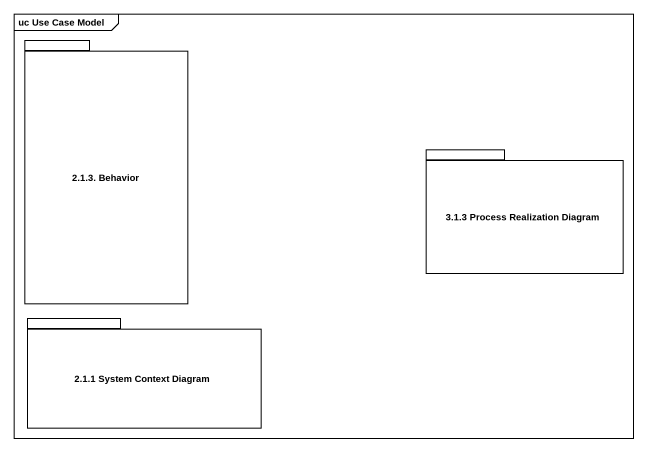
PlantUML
@startuml
mainframe uc Use Case Model
package "2.1.3. Behavior" as p2_1_3_Behavior {
}
package "3.1.3 Process Realization Diagram" as p3_1_3_Process_Realization {
}
package "2.1.1 System Context Diagram" as p2_1_1_System_Context_Diagram {
}
@enduml
